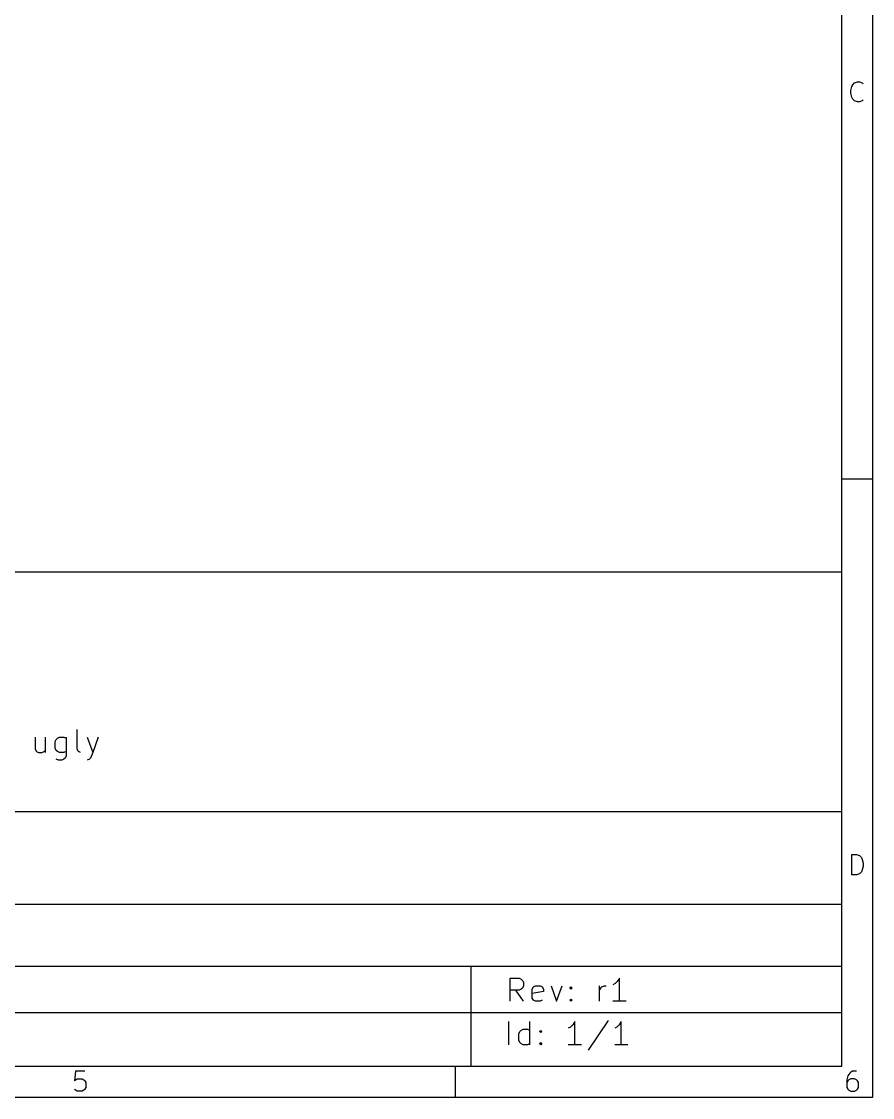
# Model space of a CAD drawing. Header units: millimetres. Extents: x 10 to 287, y -200 to -10.
# Drawn here: x 231.9 to 287, y -200 to -130.4 of the extents above; entities that cross this region are included whole.
import ezdxf

# ---------------------------------------------------------------- set-up
doc = ezdxf.new("R2010")
doc.units = ezdxf.units.MM
doc.layers.add('RED', color=14, linetype='CONTINUOUS')

msp = doc.modelspace()

# ---------------------------------------------------------------- linework, layer by layer
at = {"layer": 'RED', "linetype": 'CONTINUOUS'}
for p, q in [((287.0022, -10), (287.0022, -200.0072)), ((285.0022, -12), (285.0022, -198.0072)), ((285.7236, -134.4794), (285.8474, -134.3556)), ((285.8474, -134.3556), (286.0331, -134.2937)), ((286.0331, -134.2937), (286.1569, -134.2937)), ((286.1569, -134.2937), (286.3426, -134.3556)), ((286.3426, -134.3556), (286.4045, -134.4175)), ((285.5998, -134.8508), (285.6617, -134.6032)), ((285.5998, -135.0365), (285.5998, -134.8508)), ((285.6617, -135.2841), (285.5998, -135.0365)), ((285.6617, -134.6032), (285.7236, -134.4794)), ((285.7236, -135.4079), (285.6617, -135.2841)), ((285.8474, -135.5318), (285.7236, -135.4079)), ((286.0331, -135.5937), (285.8474, -135.5318)), ((286.1569, -135.5937), (286.0331, -135.5937)), ((286.3426, -135.5318), (286.1569, -135.5937)), ((286.4045, -135.4698), (286.3426, -135.5318)), ((287.0022, -160), (285.0022, -160)), ((177.0022, -166.0072), (285.0022, -166.0072)), ((285.0022, -166.0072), (285.0022, -198.0072)), ((232.8147, -176.6933), (232.8147, -177.479)), ((233.4576, -176.6933), (233.4576, -177.6933)), ((234.1718, -176.8361), (234.2432, -176.7647)), ((234.2432, -176.7647), (234.3861, -176.6933)), ((234.3861, -176.6933), (234.6718, -176.6933)), ((234.6718, -176.6933), (234.8147, -176.7647)), ((234.8147, -176.6933), (234.8147, -177.9076)), ((235.5289, -177.479), (235.5289, -176.1933)), ((236.1717, -176.6933), (236.5289, -177.6933)), ((236.886, -176.6933), (236.5289, -177.6933)), ((232.8147, -177.479), (232.8861, -177.6219)), ((234.1004, -176.979), (234.1718, -176.8361)), ((234.1004, -177.4076), (234.1004, -176.979)), ((234.1718, -177.5504), (234.1004, -177.4076)), ((235.6003, -177.6219), (235.5289, -177.479)), ((232.8861, -177.6219), (233.029, -177.6933)), ((233.029, -177.6933), (233.2433, -177.6933)), ((233.2433, -177.6933), (233.3861, -177.6219)), ((233.3861, -177.6219), (233.4576, -177.5504)), ((234.2432, -177.6219), (234.1718, -177.5504)), ((234.3147, -178.1933), (234.1718, -178.1219)), ((234.3861, -177.6933), (234.2432, -177.6219)), ((234.5289, -178.1933), (234.3147, -178.1933)), ((234.6718, -177.6933), (234.3861, -177.6933)), ((234.6718, -178.1219), (234.5289, -178.1933)), ((234.8147, -177.6219), (234.6718, -177.6933)), ((234.7432, -178.0504), (234.6718, -178.1219)), ((234.8147, -177.9076), (234.7432, -178.0504)), ((235.7432, -177.6933), (235.6003, -177.6219)), ((236.3146, -178.1219), (236.1717, -178.1933)), ((236.386, -178.0504), (236.3146, -178.1219)), ((236.5289, -177.6933), (236.386, -178.0504)), ((177.0022, -181.5072), (285.0022, -181.5072)), ((285.6617, -185.5937), (285.6617, -184.2937)), ((285.6617, -184.2937), (285.9712, -184.2937)), ((285.9712, -184.2937), (286.1569, -184.3556)), ((286.1569, -184.3556), (286.2807, -184.4794)), ((286.2807, -184.4794), (286.3426, -184.6032)), ((286.3426, -184.6032), (286.4045, -184.8508)), ((286.4045, -185.0365), (286.3426, -185.2841)), ((286.4045, -184.8508), (286.4045, -185.0365)), ((285.9712, -185.5937), (285.6617, -185.5937)), ((286.1569, -185.5318), (285.9712, -185.5937)), ((286.2807, -185.4079), (286.1569, -185.5318)), ((286.3426, -185.2841), (286.2807, -185.4079)), ((177.0022, -187.5072), (285.0022, -187.5072)), ((177.0022, -191.5072), (285.0022, -191.5072)), ((261.0022, -191.5072), (261.0022, -198.0072)), ((263.5566, -193.7855), (263.5566, -192.2855)), ((263.5566, -192.2855), (264.128, -192.2855)), ((264.128, -192.2855), (264.2709, -192.3569)), ((264.2709, -192.3569), (264.3423, -192.4283)), ((264.3423, -192.4283), (264.4137, -192.5712)), ((264.4137, -192.7855), (264.3423, -192.9283)), ((264.4137, -192.5712), (264.4137, -192.7855)), ((265.0566, -192.8569), (265.1995, -192.7855)), ((265.1995, -192.7855), (265.4852, -192.7855)), ((265.4852, -192.7855), (265.628, -192.8569)), ((266.1994, -192.7855), (266.5566, -193.7855)), ((266.5566, -193.7855), (266.9137, -192.7855)), ((269.3424, -193.7855), (269.3424, -192.7855)), ((269.4853, -192.8569), (269.6281, -192.7855)), ((269.6281, -192.7855), (269.771, -192.7855)), ((270.3424, -192.6426), (270.1996, -192.7141)), ((270.4853, -192.4998), (270.3424, -192.6426)), ((270.6281, -192.2855), (270.4853, -192.4998)), ((270.6281, -193.7855), (270.6281, -192.2855)), ((264.128, -193.0712), (263.5566, -193.0712)), ((264.4137, -193.7855), (263.9137, -193.0712)), ((264.2709, -192.9998), (264.128, -193.0712)), ((264.3423, -192.9283), (264.2709, -192.9998)), ((264.9852, -192.9998), (265.0566, -192.8569)), ((264.9852, -193.5712), (264.9852, -192.9998)), ((265.6995, -193.1426), (264.9852, -193.2855)), ((265.628, -192.8569), (265.6995, -192.9998)), ((265.6995, -192.9998), (265.6995, -193.1426)), ((267.4138, -192.9283), (267.4852, -192.8569)), ((267.4852, -192.9998), (267.4138, -192.9283)), ((267.4852, -192.8569), (267.5566, -192.9283)), ((267.4852, -192.8569), (267.4852, -192.9998)), ((267.5566, -192.9283), (267.4852, -192.9998)), ((269.3424, -193.0712), (269.4138, -192.9283)), ((269.4138, -192.9283), (269.4853, -192.8569)), ((265.0566, -193.7141), (264.9852, -193.5712)), ((265.1995, -193.7855), (265.0566, -193.7141)), ((265.4852, -193.7855), (265.1995, -193.7855)), ((265.628, -193.7141), (265.4852, -193.7855)), ((267.4138, -193.7141), (267.4852, -193.6426)), ((267.4852, -193.7855), (267.4138, -193.7141)), ((267.4852, -193.6426), (267.5566, -193.7141)), ((267.4852, -193.6426), (267.4852, -193.7855)), ((267.5566, -193.7141), (267.4852, -193.7855)), ((271.0567, -193.7855), (270.1996, -193.7855)), ((177.0022, -194.5072), (285.0022, -194.5072)), ((263.4579, -196.5933), (263.4579, -195.0933)), ((264.2436, -195.6647), (264.3865, -195.5933)), ((264.3865, -195.5933), (264.6722, -195.5933)), ((264.6722, -195.5933), (264.8151, -195.6647)), ((264.8151, -196.5933), (264.8151, -195.0933)), ((267.4579, -195.4504), (267.3151, -195.5219)), ((267.6008, -195.3076), (267.4579, -195.4504)), ((267.7436, -195.0933), (267.6008, -195.3076)), ((267.7436, -196.5933), (267.7436, -195.0933)), ((269.8865, -195.0219), (268.6008, -196.9504)), ((270.4579, -195.4504), (270.3151, -195.5219)), ((270.6008, -195.3076), (270.4579, -195.4504)), ((270.7436, -195.0933), (270.6008, -195.3076)), ((270.7436, -196.5933), (270.7436, -195.0933)), ((264.1008, -195.879), (264.1722, -195.7361)), ((264.1008, -196.3076), (264.1008, -195.879)), ((264.1722, -196.4504), (264.1008, -196.3076)), ((264.1722, -195.7361), (264.2436, -195.6647)), ((265.4579, -195.7361), (265.5293, -195.6647)), ((265.5293, -195.8076), (265.4579, -195.7361)), ((265.5293, -195.6647), (265.6007, -195.7361)), ((265.5293, -195.6647), (265.5293, -195.8076)), ((265.6007, -195.7361), (265.5293, -195.8076)), ((264.2436, -196.5219), (264.1722, -196.4504)), ((264.3865, -196.5933), (264.2436, -196.5219)), ((264.6722, -196.5933), (264.3865, -196.5933)), ((264.8151, -196.5219), (264.6722, -196.5933)), ((265.4579, -196.5219), (265.5293, -196.4504)), ((265.5293, -196.5933), (265.4579, -196.5219)), ((265.5293, -196.4504), (265.6007, -196.5219)), ((265.5293, -196.4504), (265.5293, -196.5933)), ((265.6007, -196.5219), (265.5293, -196.5933)), ((268.1722, -196.5933), (267.3151, -196.5933)), ((271.1722, -196.5933), (270.3151, -196.5933)), ((285.0022, -198.0072), (12, -198.0072)), ((285.0022, -198.0072), (177.0022, -198.0072)), ((235.4081, -198.3009), (235.3462, -198.9199)), ((236.0271, -198.3009), (235.4081, -198.3009)), ((260, -198.0072), (260, -200.0072)), ((285.5938, -198.3628), (285.5319, -198.4247)), ((285.7176, -198.3009), (285.5938, -198.3628)), ((285.9652, -198.3009), (285.7176, -198.3009)), ((235.3462, -198.9199), (235.4081, -198.858)), ((235.4081, -198.858), (235.5319, -198.7961)), ((235.5319, -198.7961), (235.8414, -198.7961)), ((235.8414, -198.7961), (235.9652, -198.858)), ((235.9652, -198.858), (236.0271, -198.9199)), ((236.0271, -198.9199), (236.089, -199.0437)), ((236.089, -199.0437), (236.089, -199.3532)), ((285.4081, -198.6104), (285.3462, -198.858)), ((285.3462, -198.858), (285.3462, -199.3532)), ((285.4081, -198.9199), (285.3462, -199.0437)), ((285.5319, -198.4247), (285.4081, -198.6104)), ((285.47, -198.858), (285.4081, -198.9199)), ((285.5938, -198.7961), (285.47, -198.858)), ((285.8414, -198.7961), (285.5938, -198.7961)), ((285.9652, -198.858), (285.8414, -198.7961)), ((286.0271, -198.9199), (285.9652, -198.858)), ((286.089, -199.0437), (286.0271, -198.9199)), ((286.089, -199.3532), (286.089, -199.0437)), ((235.4081, -199.539), (235.3462, -199.477)), ((235.5319, -199.6009), (235.4081, -199.539)), ((235.8414, -199.6009), (235.5319, -199.6009)), ((235.9652, -199.539), (235.8414, -199.6009)), ((236.0271, -199.477), (235.9652, -199.539)), ((236.089, -199.3532), (236.0271, -199.477)), ((285.3462, -199.3532), (285.4081, -199.477)), ((285.4081, -199.477), (285.47, -199.539)), ((285.47, -199.539), (285.5938, -199.6009)), ((285.5938, -199.6009), (285.8414, -199.6009)), ((285.8414, -199.6009), (285.9652, -199.539)), ((285.9652, -199.539), (286.0271, -199.477)), ((286.0271, -199.477), (286.089, -199.3532)), ((287.0022, -200.0072), (10, -200.0072))]:
    msp.add_line(p, q, dxfattribs=at)

doc.saveas('drawing.dxf')
